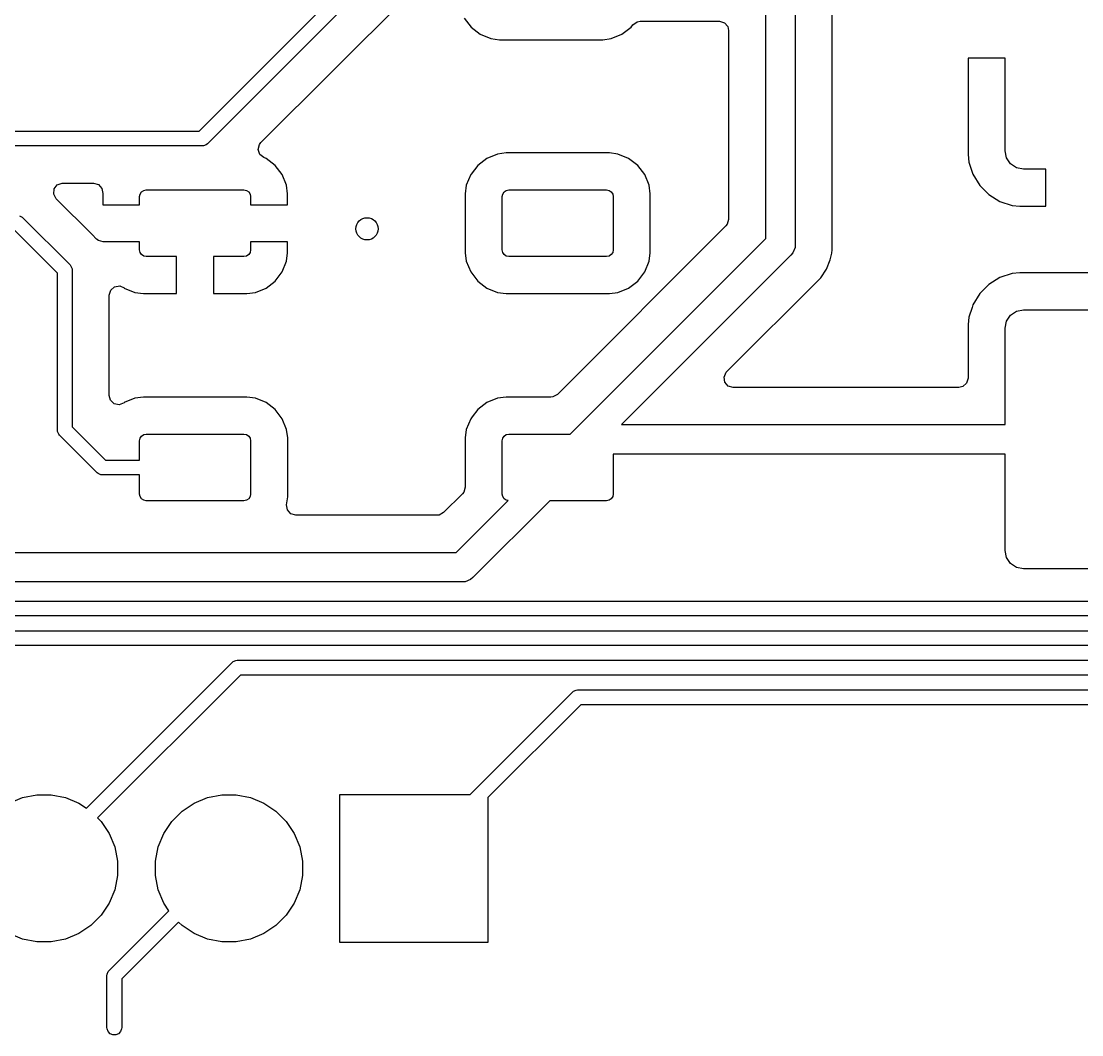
# Model space of a CAD drawing. Header units: millimetres. Extents: x 69 to 174, y -160 to -92.
# Drawn here: x 96.25 to 110.58, y -126.06 to -112.36 of the extents above; entities that cross this region are included whole.
import ezdxf

# ---------------------------------------------------------------- set-up
doc = ezdxf.new("R2010")
doc.units = ezdxf.units.MM
doc.layers.add('Front', color=13, linetype='CONTINUOUS', true_color=0xc83434)

msp = doc.modelspace()

# ---------------------------------------------------------------- linework, layer by layer
at = {"layer": 'Front', "linetype": 'CONTINUOUS'}
for p, q in [((107.2105, -114.163986), (107.2105, -95.241519)), ((98.652323, -113.85), (103.309006, -109.193317)), ((103.500455, -109.284711), (98.764456, -114.020711)), ((99.488214, -114.004764), (101.946821, -111.546157)), ((106.71, -111.664), (106.71, -115.383)), ((106.31, -115.300158), (106.31, -111.864)), ((102.2332, -112.321798), (102.327851, -112.445149)), ((104.514808, -112.413011), (104.571235, -112.371811)), ((104.571235, -112.371811), (104.613183, -112.3645)), ((104.613183, -112.3645), (105.6855, -112.3645)), ((105.6855, -112.3645), (105.752539, -112.384185)), ((102.327851, -112.445149), (102.451202, -112.5398)), ((104.366798, -112.5398), (104.490149, -112.445149)), ((104.490149, -112.445149), (104.514808, -112.413011)), ((105.752539, -112.384185), (105.798294, -112.436989)), ((105.798294, -112.436989), (105.8095, -112.4885)), ((105.8095, -112.4885), (105.8095, -115.04148)), ((102.451202, -112.5398), (102.594849, -112.599301)), ((102.594849, -112.599301), (102.710299, -112.6145)), ((102.710299, -112.6145), (104.1077, -112.614499)), ((104.1077, -112.614499), (104.107703, -112.614499)), ((104.107703, -112.614499), (104.223142, -112.599303)), ((104.223142, -112.599303), (104.223146, -112.599301)), ((104.223146, -112.599301), (104.223151, -112.599301)), ((104.223151, -112.599301), (104.366798, -112.5398)), ((109.5454, -112.864), (109.045401, -112.864)), ((109.045401, -112.864), (109.045401, -114.163986)), ((109.5454, -114.114), (109.5454, -112.864)), ((77.459345, -113.85), (98.652323, -113.85)), ((98.693745, -114.05), (77.500767, -114.05)), ((98.713254, -114.048079), (98.693745, -114.05)), ((98.749302, -114.033147), (98.713254, -114.048079)), ((98.764456, -114.020711), (98.749302, -114.033147)), ((99.451981, -114.096864), (99.469259, -114.029165)), ((99.474047, -114.163158), (99.451981, -114.096864)), ((99.469259, -114.029165), (99.488214, -114.004764)), ((99.528451, -114.206999), (99.474047, -114.163158)), ((99.556543, -114.218634), (99.528451, -114.206999)), ((99.679792, -114.313207), (99.556543, -114.218634)), ((102.541202, -114.2182), (102.417851, -114.312851)), ((102.541205, -114.218198), (102.541202, -114.218199)), ((102.541202, -114.218199), (102.541202, -114.2182)), ((102.684848, -114.158699), (102.541205, -114.218198)), ((102.684857, -114.158696), (102.684848, -114.158699)), ((102.800296, -114.1435), (102.684857, -114.158696)), ((104.197701, -114.1435), (102.800296, -114.1435)), ((104.313149, -114.158698), (104.197701, -114.1435)), ((104.313151, -114.158699), (104.313149, -114.158698)), ((104.456794, -114.218198), (104.313151, -114.158699)), ((104.456798, -114.2182), (104.456794, -114.218198)), ((104.580149, -114.312851), (104.456798, -114.2182)), ((107.2105, -115.451996), (107.2105, -114.163986)), ((109.045401, -114.163986), (109.055894, -114.266697)), ((109.56443, -114.209671), (109.5454, -114.114)), ((109.618623, -114.290777), (109.56443, -114.209671)), ((99.774366, -114.436457), (99.679792, -114.313207)), ((102.417851, -114.312851), (102.32877, -114.428944)), ((104.6748, -114.436202), (104.580149, -114.312851)), ((109.055894, -114.266697), (109.111041, -114.433119)), ((109.699729, -114.34497), (109.618623, -114.290777)), ((109.7954, -114.364), (109.699729, -114.34497)), ((110.0954, -114.364), (109.7954, -114.364)), ((110.0954, -114.863998), (110.0954, -114.364)), ((99.774366, -114.436458), (99.774366, -114.436457)), ((99.833812, -114.579975), (99.774366, -114.436458)), ((102.323198, -114.436205), (102.263699, -114.579848)), ((102.32877, -114.428944), (102.323198, -114.436205)), ((104.734301, -114.579849), (104.6748, -114.436202)), ((109.111041, -114.433119), (109.111043, -114.433124)), ((109.111043, -114.433124), (109.203084, -114.582345)), ((96.687476, -114.700858), (96.69246, -114.631166)), ((96.69246, -114.631166), (96.734332, -114.575233)), ((96.734332, -114.575233), (96.799796, -114.550816)), ((96.799796, -114.550816), (96.808642, -114.5505)), ((96.808642, -114.5505), (97.226672, -114.5505)), ((97.226672, -114.5505), (97.293711, -114.570185)), ((97.293711, -114.570185), (97.339466, -114.622989)), ((97.339466, -114.622989), (97.349612, -114.690679)), ((97.855851, -114.699558), (97.87536, -114.67036)), ((97.87536, -114.67036), (97.904558, -114.650851)), ((97.904558, -114.650851), (97.939, -114.644)), ((97.939, -114.644), (99.259, -114.644)), ((99.259, -114.644), (99.293442, -114.650851)), ((99.293442, -114.650851), (99.32264, -114.67036)), ((99.32264, -114.67036), (99.342149, -114.699558)), ((99.833814, -114.57998), (99.833812, -114.579975)), ((99.848996, -114.695298), (99.833814, -114.57998)), ((102.263698, -114.57985), (102.2485, -114.695298)), ((102.263699, -114.579848), (102.263698, -114.57985)), ((102.755851, -114.699558), (102.77536, -114.67036)), ((102.77536, -114.67036), (102.804558, -114.650851)), ((102.804558, -114.650851), (102.839, -114.644)), ((102.839, -114.644), (104.159, -114.644)), ((104.159, -114.644), (104.193442, -114.650851)), ((104.193442, -114.650851), (104.22264, -114.67036)), ((104.22264, -114.67036), (104.242149, -114.699558)), ((104.734301, -114.57985), (104.734301, -114.579849)), ((104.734303, -114.579857), (104.734301, -114.57985)), ((104.749499, -114.695296), (104.734303, -114.579857)), ((109.203084, -114.582345), (109.327054, -114.706315)), ((96.720961, -114.762181), (96.687476, -114.700858)), ((97.206258, -115.247478), (96.720961, -114.762181)), ((97.349612, -114.690679), (97.349, -114.695329)), ((97.349, -114.695329), (97.349, -114.844)), ((97.849, -114.734), (97.855851, -114.699558)), ((97.849, -114.844), (97.849, -114.734)), ((99.342149, -114.699558), (99.349, -114.734)), ((99.349, -114.734), (99.349, -114.844)), ((99.849, -114.695329), (99.848996, -114.695298)), ((99.849, -114.844), (99.849, -114.695329)), ((102.2485, -114.695298), (102.2485, -115.492703)), ((102.749, -114.734), (102.755851, -114.699558)), ((102.749, -115.454), (102.749, -114.734)), ((104.242149, -114.699558), (104.249, -114.734)), ((104.249, -114.734), (104.249, -115.454)), ((104.749499, -114.695298), (104.749499, -114.695296)), ((104.749499, -114.6953), (104.749499, -114.695298)), ((104.7495, -115.492701), (104.749499, -114.6953)), ((109.327054, -114.706315), (109.476275, -114.798356)), ((109.476275, -114.798356), (109.47628, -114.798358)), ((109.47628, -114.798358), (109.642702, -114.853505)), ((97.349, -114.844), (97.849, -114.844)), ((99.349, -114.844), (99.849, -114.844)), ((109.642702, -114.853505), (109.642709, -114.853506)), ((109.642709, -114.853506), (109.745419, -114.863999)), ((109.745419, -114.863999), (110.095399, -114.863999)), ((110.095399, -114.863999), (110.0954, -114.863998)), ((96.223054, -114.995921), (96.259102, -115.010853)), ((96.259102, -115.010853), (96.274256, -115.023289)), ((96.274256, -115.023289), (96.908255, -115.657289)), ((105.8095, -115.04148), (105.789815, -115.108519)), ((96.737545, -115.769421), (96.162123, -115.194)), ((105.773181, -115.129161), (103.49516, -117.407181)), ((105.789815, -115.108519), (105.773181, -115.129161)), ((97.206261, -115.24748), (97.206258, -115.247478)), ((97.266467, -115.307686), (97.206261, -115.24748)), ((97.287104, -115.324315), (97.266467, -115.307686)), ((97.289699, -115.325077), (97.287104, -115.324315)), ((97.294717, -115.328833), (97.289699, -115.325077)), ((97.324706, -115.335356), (97.294717, -115.328833)), ((97.354143, -115.344), (97.324706, -115.335356)), ((97.849, -115.344), (97.354143, -115.344)), ((97.849, -115.454), (97.849, -115.344)), ((99.849, -115.344), (99.349, -115.344)), ((99.349, -115.344), (99.349, -115.454)), ((99.849, -115.49267), (99.849, -115.344)), ((103.666158, -117.944), (106.31, -115.300158)), ((106.71, -115.383), (106.706157, -115.422018)), ((97.855851, -115.488442), (97.849, -115.454)), ((97.87536, -115.51764), (97.855851, -115.488442)), ((97.904558, -115.537149), (97.87536, -115.51764)), ((99.32264, -115.51764), (99.293442, -115.537149)), ((99.342149, -115.488442), (99.32264, -115.51764)), ((99.349, -115.454), (99.342149, -115.488442)), ((99.833814, -115.608019), (99.849, -115.49267)), ((102.2485, -115.492703), (102.263696, -115.608142)), ((102.755851, -115.488442), (102.749, -115.454)), ((102.77536, -115.51764), (102.755851, -115.488442)), ((102.804558, -115.537149), (102.77536, -115.51764)), ((104.22264, -115.51764), (104.193442, -115.537149)), ((104.242149, -115.488442), (104.22264, -115.51764)), ((104.249, -115.454), (104.242149, -115.488442)), ((106.651421, -115.524421), (104.361842, -117.814)), ((104.734301, -115.608151), (104.7495, -115.492701)), ((106.676294, -115.494114), (106.651421, -115.524421)), ((106.706157, -115.422018), (106.676294, -115.494114)), ((107.18358, -115.587328), (107.201704, -115.496216)), ((107.201704, -115.496216), (107.2105, -115.451996)), ((96.908255, -115.657289), (96.920692, -115.672442)), ((96.920692, -115.672442), (96.920692, -115.672443)), ((96.920692, -115.672443), (96.935624, -115.708491)), ((97.939, -115.544), (97.904558, -115.537149)), ((98.349, -115.544), (97.939, -115.544)), ((98.349, -116.044), (98.349, -115.544)), ((99.259, -115.544), (98.849, -115.544)), ((98.849, -115.544), (98.849, -116.044)), ((99.293442, -115.537149), (99.259, -115.544)), ((99.774366, -115.751541), (99.833812, -115.608024)), ((99.833812, -115.608024), (99.833814, -115.608019)), ((102.263696, -115.608142), (102.263699, -115.608151)), ((102.263699, -115.608151), (102.323093, -115.751541)), ((102.839, -115.544), (102.804558, -115.537149)), ((104.159, -115.544), (102.839, -115.544)), ((104.193442, -115.537149), (104.159, -115.544)), ((104.6748, -115.751798), (104.734301, -115.608151)), ((107.130775, -115.714811), (107.18358, -115.587328)), ((96.737545, -117.887), (96.737545, -115.769421)), ((96.935624, -115.708491), (96.937545, -115.728)), ((96.937545, -115.728), (96.937545, -117.845578)), ((99.679792, -115.874792), (99.774366, -115.751542)), ((99.774366, -115.751542), (99.774366, -115.751541)), ((102.323093, -115.751541), (102.3232, -115.751798)), ((102.3232, -115.751798), (102.417851, -115.875149)), ((104.580149, -115.875149), (104.6748, -115.751798)), ((107.054114, -115.829543), (107.130775, -115.714811)), ((109.6426, -115.774001), (109.476068, -115.829185)), ((109.642603, -115.774), (109.6426, -115.774001)), ((109.745381, -115.763501), (109.642603, -115.774)), ((109.745398, -115.7635), (109.745381, -115.763501)), ((110.94541, -115.7635), (109.745398, -115.7635)), ((97.45773, -115.99769), (97.510534, -115.951935)), ((97.510534, -115.951935), (97.579692, -115.941991)), ((97.579692, -115.941991), (97.637536, -115.966357)), ((99.556542, -115.969366), (99.679792, -115.874792)), ((102.417851, -115.875149), (102.541202, -115.9698)), ((104.456798, -115.9698), (104.580149, -115.875149)), ((105.781838, -117.101819), (107.054112, -115.829545)), ((107.054112, -115.829545), (107.054114, -115.829543)), ((109.326742, -115.921289), (109.202689, -116.045342)), ((109.476063, -115.829187), (109.326742, -115.921289)), ((109.476068, -115.829185), (109.476063, -115.829187)), ((97.438045, -116.064729), (97.45773, -115.99769)), ((97.438045, -117.42264), (97.438045, -116.064729)), ((97.637536, -115.966357), (97.641455, -115.969364)), ((97.641455, -115.969364), (97.641458, -115.969366)), ((97.641458, -115.969366), (97.784975, -116.028812)), ((97.784975, -116.028812), (97.78498, -116.028814)), ((97.78498, -116.028814), (97.900329, -116.044)), ((97.900329, -116.044), (98.349, -116.044)), ((98.849, -116.044), (99.297671, -116.044)), ((99.297671, -116.044), (99.413019, -116.028814)), ((99.413019, -116.028814), (99.413024, -116.028812)), ((99.413024, -116.028812), (99.556541, -115.969366)), ((99.556541, -115.969366), (99.556542, -115.969366)), ((102.541202, -115.9698), (102.684849, -116.029301)), ((102.684849, -116.029301), (102.800299, -116.0445)), ((102.800299, -116.0445), (104.1977, -116.044499)), ((104.1977, -116.044499), (104.197703, -116.044499)), ((104.197703, -116.044499), (104.313142, -116.029303)), ((104.313142, -116.029303), (104.313146, -116.029301)), ((104.313146, -116.029301), (104.313151, -116.029301)), ((104.313151, -116.029301), (104.456798, -115.9698)), ((109.202689, -116.045342), (109.110587, -116.194663)), ((109.098604, -116.230826), (109.055401, -116.361203)), ((109.110585, -116.194668), (109.098604, -116.230826)), ((109.110587, -116.194663), (109.110585, -116.194668)), ((109.0554, -116.361204), (109.0449, -116.463983)), ((109.055401, -116.361204), (109.0554, -116.361204)), ((109.055401, -116.361203), (109.055401, -116.361204)), ((109.56443, -116.418329), (109.618623, -116.337223)), ((109.618623, -116.337223), (109.699729, -116.28303)), ((109.699729, -116.28303), (109.7954, -116.264)), ((109.7954, -116.264), (110.8954, -116.264)), ((109.0449, -116.463983), (109.0449, -117.1895)), ((109.5454, -116.514), (109.56443, -116.418329)), ((109.5454, -117.814), (109.5454, -116.514)), ((105.746781, -117.171853), (105.775806, -117.108297)), ((105.775806, -117.108297), (105.781838, -117.101819)), ((105.756725, -117.241011), (105.746781, -117.171853)), ((105.80248, -117.293815), (105.756725, -117.241011)), ((109.0449, -117.1895), (109.025215, -117.256539)), ((105.869519, -117.3135), (105.80248, -117.293815)), ((108.9209, -117.3135), (105.869519, -117.3135)), ((108.972411, -117.302294), (108.9209, -117.3135)), ((109.025215, -117.256539), (108.972411, -117.302294)), ((97.453925, -117.483352), (97.438045, -117.42264)), ((97.503912, -117.532169), (97.453925, -117.483352)), ((97.572356, -117.546211), (97.503912, -117.532169)), ((97.637526, -117.52102), (97.572356, -117.546211)), ((97.641199, -117.518201), (97.637526, -117.52102)), ((97.641204, -117.518198), (97.641199, -117.518201)), ((97.784848, -117.458699), (97.641204, -117.518198)), ((97.784857, -117.458696), (97.784848, -117.458699)), ((97.900296, -117.4435), (97.784857, -117.458696)), ((99.297701, -117.4435), (97.900296, -117.4435)), ((99.413149, -117.458698), (99.297701, -117.4435)), ((99.413151, -117.458699), (99.413149, -117.458698)), ((99.556794, -117.518198), (99.413151, -117.458699)), ((99.556798, -117.5182), (99.556794, -117.518198)), ((99.680149, -117.612851), (99.556798, -117.5182)), ((102.541202, -117.5182), (102.417851, -117.612851)), ((102.541205, -117.518198), (102.541202, -117.518199)), ((102.541202, -117.518199), (102.541202, -117.5182)), ((102.684848, -117.458699), (102.541205, -117.518198)), ((102.684857, -117.458696), (102.684848, -117.458699)), ((102.800296, -117.4435), (102.684857, -117.458696)), ((103.407479, -117.4435), (102.800296, -117.4435)), ((103.433837, -117.440666), (103.407479, -117.4435)), ((103.49516, -117.407181), (103.433837, -117.440666)), ((99.7748, -117.736202), (99.680149, -117.612851)), ((102.417851, -117.612851), (102.341991, -117.711714)), ((99.834301, -117.879849), (99.7748, -117.736202)), ((102.323198, -117.736205), (102.263699, -117.879848)), ((102.341991, -117.711714), (102.323198, -117.736205)), ((104.361842, -117.814), (109.5454, -117.814)), ((96.739466, -117.906509), (96.737545, -117.887)), ((96.754398, -117.942557), (96.739466, -117.906509)), ((96.766834, -117.957711), (96.754398, -117.942557)), ((97.273834, -118.46471), (96.766834, -117.957711)), ((96.937545, -117.845578), (97.385966, -118.294)), ((97.87536, -117.97036), (97.904558, -117.950851)), ((97.904558, -117.950851), (97.939, -117.944)), ((97.939, -117.944), (99.259, -117.944)), ((99.259, -117.944), (99.293442, -117.950851)), ((99.293442, -117.950851), (99.32264, -117.97036)), ((99.834301, -117.87985), (99.834301, -117.879849)), ((99.834303, -117.879857), (99.834301, -117.87985)), ((99.849499, -117.995296), (99.834303, -117.879857)), ((102.263698, -117.87985), (102.2485, -117.995298)), ((102.263699, -117.879848), (102.263698, -117.87985)), ((102.77536, -117.97036), (102.804558, -117.950851)), ((102.804558, -117.950851), (102.839, -117.944)), ((102.839, -117.944), (103.666158, -117.944)), ((97.849, -118.034), (97.855851, -117.999558)), ((97.849, -118.294), (97.849, -118.034)), ((97.855851, -117.999558), (97.87536, -117.97036)), ((99.32264, -117.97036), (99.342149, -117.999558)), ((99.342149, -117.999558), (99.349, -118.034)), ((99.349, -118.034), (99.349, -118.754)), ((99.849499, -117.995298), (99.849499, -117.995296)), ((99.849499, -117.9953), (99.849499, -117.995298)), ((99.8495, -118.792701), (99.849499, -117.9953)), ((102.2485, -117.995298), (102.2485, -118.661225)), ((102.749, -118.034), (102.755851, -117.999558)), ((102.749, -118.754), (102.749, -118.034)), ((102.755851, -117.999558), (102.77536, -117.97036)), ((109.5454, -118.214), (104.249, -118.214)), ((104.249, -118.214), (104.249, -118.754)), ((109.5454, -119.514), (109.5454, -118.214)), ((97.385966, -118.294), (97.849, -118.294)), ((97.288987, -118.477147), (97.273834, -118.46471)), ((97.29715, -118.480528), (97.288987, -118.477147)), ((97.325036, -118.492079), (97.29715, -118.480528)), ((97.344545, -118.494), (97.325036, -118.492079)), ((97.849, -118.494), (97.344545, -118.494)), ((97.849, -118.754), (97.849, -118.494)), ((102.2485, -118.661225), (102.228815, -118.728264)), ((97.855851, -118.788442), (97.849, -118.754)), ((97.87536, -118.81764), (97.855851, -118.788442)), ((97.904558, -118.837149), (97.87536, -118.81764)), ((99.32264, -118.81764), (99.293442, -118.837149)), ((99.342149, -118.788442), (99.32264, -118.81764)), ((99.349, -118.754), (99.342149, -118.788442)), ((99.835306, -118.900515), (99.8495, -118.792701)), ((102.212181, -118.748906), (101.956707, -119.004381)), ((102.228815, -118.728264), (102.212181, -118.748906)), ((102.755851, -118.788442), (102.749, -118.754)), ((102.77536, -118.81764), (102.755851, -118.788442)), ((102.804558, -118.837149), (102.77536, -118.81764)), ((104.22264, -118.81764), (104.193442, -118.837149)), ((104.242149, -118.788442), (104.22264, -118.81764)), ((104.249, -118.754), (104.242149, -118.788442)), ((97.939, -118.844), (97.904558, -118.837149)), ((99.259, -118.844), (97.939, -118.844)), ((99.293442, -118.837149), (99.259, -118.844)), ((99.845451, -118.968211), (99.835306, -118.900515)), ((99.891206, -119.021015), (99.845451, -118.968211)), ((102.127703, -119.5412), (102.827241, -118.841661)), ((103.390588, -118.844), (102.351966, -119.882621)), ((102.827241, -118.841661), (102.804558, -118.837149)), ((104.159, -118.844), (103.390588, -118.844)), ((104.193442, -118.837149), (104.159, -118.844)), ((99.958245, -119.0407), (99.891206, -119.021015)), ((101.869026, -119.0407), (99.958245, -119.0407)), ((101.895384, -119.037866), (101.869026, -119.0407)), ((101.956707, -119.004381), (101.895384, -119.037866)), ((94.655387, -119.5412), (102.127703, -119.5412)), ((109.56443, -119.609671), (109.5454, -119.514)), ((109.618623, -119.690777), (109.56443, -119.609671)), ((109.699729, -119.74497), (109.618623, -119.690777)), ((109.7954, -119.764), (109.699729, -119.74497)), ((110.8954, -119.764), (109.7954, -119.764)), ((102.210545, -119.9412), (94.172545, -119.9412)), ((102.249563, -119.937357), (102.210545, -119.9412)), ((102.321659, -119.907494), (102.249563, -119.937357)), ((102.351966, -119.882621), (102.321659, -119.907494)), ((81.068582, -120.2), (147.870578, -120.2)), ((147.912, -120.4), (81.110004, -120.4)), ((84.914592, -120.6), (149.7, -120.6)), ((149.7, -120.8), (84.914592, -120.8)), ((97.129755, -122.997405), (99.097872, -121.029289)), ((99.097872, -121.029289), (99.113026, -121.016853)), ((99.113026, -121.016853), (99.149074, -121.001921)), ((99.149074, -121.001921), (99.168583, -121)), ((99.168583, -121), (99.221692, -121)), ((99.221692, -121), (147.695999, -121)), ((99.210005, -121.2), (97.281254, -123.128751)), ((99.221692, -121.2), (99.210005, -121.2)), ((147.654577, -121.2), (99.221692, -121.2)), ((103.713026, -121.416853), (103.749074, -121.401921)), ((103.749074, -121.401921), (103.768583, -121.4)), ((103.768583, -121.4), (103.821692, -121.4)), ((103.821692, -121.4), (145.302, -121.4)), ((102.316161, -122.811), (103.697873, -121.429289)), ((103.697873, -121.429289), (103.713026, -121.416853)), ((103.810004, -121.6), (102.5561, -122.853904)), ((103.821692, -121.6), (103.810004, -121.6)), ((145.260578, -121.6), (103.821692, -121.6)), ((96.265815, -122.85406), (96.458083, -122.815815)), ((96.458083, -122.815815), (96.654117, -122.815815)), ((96.654117, -122.815815), (96.846385, -122.85406)), ((98.765815, -122.85406), (98.958083, -122.815815)), ((98.958083, -122.815815), (99.154117, -122.815815)), ((99.154117, -122.815815), (99.346385, -122.85406)), ((100.5561, -124.811), (100.5561, -122.811)), ((100.5561, -122.811), (102.316161, -122.811)), ((96.084703, -122.929079), (96.265815, -122.85406)), ((96.846385, -122.85406), (97.027497, -122.929079)), ((97.027497, -122.929079), (97.129755, -122.997405)), ((98.421707, -123.03799), (98.584703, -122.929079)), ((98.584703, -122.929079), (98.765815, -122.85406)), ((99.346385, -122.85406), (99.527497, -122.929079)), ((99.527497, -122.929079), (99.690493, -123.03799)), ((102.5561, -122.853904), (102.5561, -124.811)), ((97.281254, -123.128751), (97.32911, -123.176607)), ((98.28309, -123.176607), (98.421707, -123.03799)), ((99.690493, -123.03799), (99.82911, -123.176607)), ((97.32911, -123.176607), (97.438021, -123.339603)), ((98.174179, -123.339603), (98.28309, -123.176607)), ((99.82911, -123.176607), (99.938021, -123.339603)), ((97.438021, -123.339603), (97.51304, -123.520715)), ((98.09916, -123.520715), (98.174179, -123.339603)), ((99.938021, -123.339603), (100.01304, -123.520715)), ((97.51304, -123.520715), (97.551285, -123.712983)), ((98.060915, -123.712983), (98.09916, -123.520715)), ((100.01304, -123.520715), (100.051285, -123.712983)), ((97.551285, -123.712983), (97.551285, -123.909017)), ((98.060915, -123.909017), (98.060915, -123.712983)), ((100.051285, -123.712983), (100.051285, -123.909017)), ((97.551285, -123.909017), (97.51304, -124.101285)), ((98.09916, -124.101285), (98.060915, -123.909017)), ((100.051285, -123.909017), (100.01304, -124.101285)), ((97.51304, -124.101285), (97.438021, -124.282397)), ((98.174179, -124.282397), (98.09916, -124.101285)), ((100.01304, -124.101285), (99.938021, -124.282397)), ((97.438021, -124.282397), (97.32911, -124.445393)), ((97.435881, -125.19128), (98.242505, -124.384655)), ((98.242505, -124.384655), (98.174179, -124.282397)), ((99.938021, -124.282397), (99.82911, -124.445393)), ((97.32911, -124.445393), (97.190493, -124.58401)), ((98.373851, -124.536154), (97.606592, -125.303413)), ((98.421707, -124.58401), (98.373851, -124.536154)), ((99.82911, -124.445393), (99.690493, -124.58401)), ((96.265815, -124.76794), (96.084703, -124.692921)), ((97.027497, -124.692921), (96.846385, -124.76794)), ((97.190493, -124.58401), (97.027497, -124.692921)), ((98.584703, -124.692921), (98.421707, -124.58401)), ((98.765815, -124.76794), (98.584703, -124.692921)), ((99.527497, -124.692921), (99.346385, -124.76794)), ((99.690493, -124.58401), (99.527497, -124.692921)), ((96.458083, -124.806185), (96.265815, -124.76794)), ((96.654117, -124.806185), (96.458083, -124.806185)), ((96.846385, -124.76794), (96.654117, -124.806185)), ((98.958083, -124.806185), (98.765815, -124.76794)), ((99.154117, -124.806185), (98.958083, -124.806185)), ((99.346385, -124.76794), (99.154117, -124.806185)), ((102.5561, -124.811), (100.5561, -124.811)), ((97.406592, -125.261991), (97.408513, -125.242482)), ((97.406592, -125.961891), (97.406592, -125.261991)), ((97.408513, -125.242482), (97.423445, -125.206434)), ((97.423445, -125.206434), (97.435881, -125.19128)), ((97.606592, -125.303413), (97.606592, -125.961891)), ((97.408513, -125.9814), (97.406592, -125.961891)), ((97.423445, -126.017448), (97.408513, -125.9814)), ((97.604671, -125.9814), (97.589739, -126.017448)), ((97.606592, -125.961891), (97.604671, -125.9814)), ((97.451035, -126.045038), (97.423445, -126.017448)), ((97.487083, -126.05997), (97.451035, -126.045038)), ((97.526101, -126.05997), (97.487083, -126.05997)), ((97.562149, -126.045038), (97.526101, -126.05997)), ((97.589739, -126.017448), (97.562149, -126.045038))]:
    msp.add_line(p, q, dxfattribs=at)
at = {"layer": 'Front'}
msp.add_circle((100.922, -115.1692), 0.15, dxfattribs=at)

doc.saveas('drawing.dxf')
